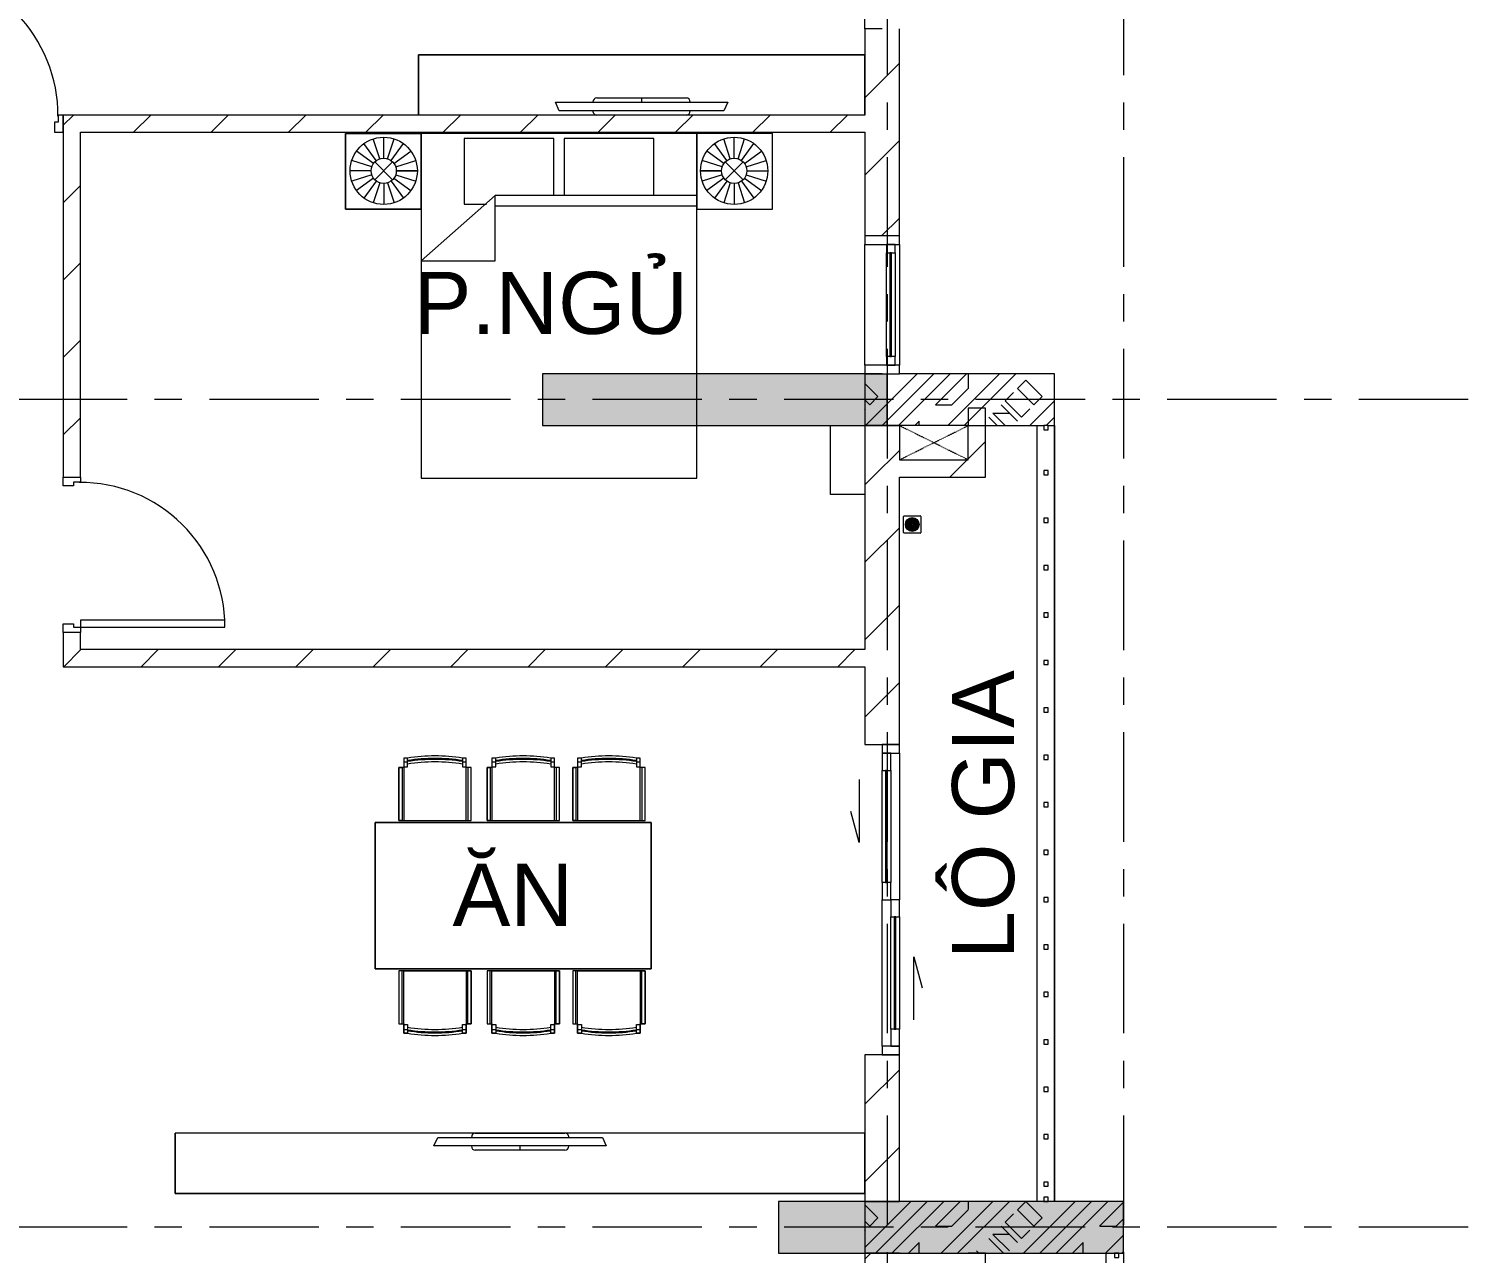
# Model space of a CAD drawing. Header units: millimetres. Extents: x -20144 to 117103, y -11426 to 48263.
# Drawn here: x 105651 to 114001, y 32800 to 39900 of the extents above; entities that cross this region are included whole.
import ezdxf

# ---------------------------------------------------------------- set-up
doc = ezdxf.new("R2010")
doc.units = ezdxf.units.MM
doc.linetypes.add('Dash_2_', pattern=[6.35, 3.175, -3.175])
doc.linetypes.add('Grid Line', pattern=[22.225, 12.7, -3.175, 3.175, -3.175])
for name, color, linetype, lineweight in [('A-DETL-GENF', 31, 'Continuous', 5), ('A-DETL-GENF-HDLN', 161, 'Dash_2_', 5), ('CHU', 181, 'Continuous', 5), ('CUA', 31, 'Continuous', 9), ('HATCH-TUONG', 152, 'Continuous', 9), ('NET CAT', 3, 'Continuous', 5), ('NET THAY 2', 55, 'Continuous', 5), ('NET-CAT', 3, 'Continuous', 9), ('NET-THAY', 2, 'Continuous', 15), ('THIET BI', 44, 'Continuous', 5), ('THIET-BI', 44, 'Continuous', 5), ('TRUC', 225, 'Continuous', 5)]:
    doc.layers.add(name, color=color, linetype=linetype, lineweight=lineweight)
doc.styles.add('Arial_4', font='arial.ttf', dxfattribs={"height": 360})
pattern_1 = [(45, (71095.25, 0), (-476.246, 476.246), []), (45, (71190.5, 0), (-476.246, 476.246), []), (45, (71000, 0), (-476.246, 476.246), []), (45, (71476.25, 0), (-476.246, 476.246), []), (45, (71571.5, 0), (-476.246, 476.246), []), (0, (71381, 95.25), (0, 952.5), [95.25, -857.25]), (0, (71476.25, 190.5), (0, 952.5), [95.25, -857.25]), (45, (71381, 95.25), (0, 952.491), [134.683, -1212.342]), (45, (71476.25, 95.25), (0, 952.491), [134.683, -1212.342]), (0, (71381, 95.25), (0, 952.5), [95.25, -857.25]), (90, (70904.75, 95.25), (-952.5, 6e-14), [95.25, -857.25]), (90, (71000, 95.25), (-952.5, 6e-14), [190.5, -762]), (45, (70904.75, 190.5), (0, 952.491), [134.683, -1212.342]), (90, (71762, 381), (-952.5, 6e-14), [95.25, -857.25]), (0, (71666.75, 381), (0, 952.5), [95.25, -857.25]), (45, (71666.75, 381), (0, 952.491), [134.683, -1212.342]), (0, (71857.25, 95.25), (0, 952.5), [95.25, -857.25]), (0, (71857.25, 571.5), (0, 952.5), [95.25, -857.25]), (90, (72047.75, 666.75), (-952.5, 6e-14), [95.25, -857.25]), (45, (71857.25, 571.5), (0, 952.491), [269.367, -1077.659]), (45, (71952.5, 571.5), (0, 952.491), [134.683, -1212.342]), (45, (72143, 762), (0, 952.491), [134.683, -1212.342]), (0, (72143, 857.25), (0, 952.5), [95.25, -857.25]), (90, (72143, 762), (-952.5, 6e-14), [95.25, -857.25]), (0, (71476.25, 762), (0, 952.5), [95.25, -857.25]), (0, (71666.75, 857.25), (0, 952.5), [95.25, -857.25]), (90, (71571.5, 762), (-952.5, 6e-14), [95.25, -857.25]), (90, (71666.75, 762), (-952.5, 6e-14), [95.25, -857.25]), (45, (71476.25, 762), (0, 952.491), [134.684, -1212.342]), (45, (71666.75, 762), (0, 952.491), [134.684, -1212.342]), (135, (71119, 214.8), (-952.491, 6e-14), [134.683, -1212.342]), (135, (71238.1, 333.4), (-952.491, 6e-14), [134.683, -1212.342]), (135, (71309.56, 404.8), (-952.491, 6e-14), [134.683, -1212.342]), (135, (71333.4, 428.6), (-952.491, 6e-14), [134.683, -1212.342]), (135, (71381, 476.25), (-952.491, 6e-14), [134.684, -1212.342]), (135, (71404.8, 500.06), (-952.491, 6e-14), [134.683, -1212.342]), (135, (71476.25, 571.5), (-952.491, 6e-14), [134.684, -1212.342]), (135, (71523.9, 619.1), (-952.491, 6e-14), [134.684, -1212.342]), (45, (71119, 214.8), (0, 952.491), [95.25, -1251.775]), (45, (71238.1, 333.4), (0, 952.491), [67.361, -1279.665]), (45, (71404.8, 500.06), (0, 952.491), [67.361, -1279.665]), (45, (71309.56, 595.3), (0, 952.491), [67.361, -1279.665]), (45, (71476.25, 571.5), (0, 952.491), [67.361, -1279.665]), (45, (71381, 666.75), (0, 952.491), [67.361, -1279.665]), (0, (71024.2, 309.5), (0, 952.5), [190.043, -762.457]), (0, (71238.1, 523.9), (0, 952.5), [95.25, -857.25])]
pattern_2 = [(45, (71000, 0), (-224.5064, 224.5064), [])]

# ---------------------------------------------------------------- blocks, each defined once
blk = doc.blocks.new('ALC1807-ASCENT PLAZA-KET CAU 1_rvt-1-MẶT BẰNG TẦNG 5 ĐẾN TẦNG 22')
at = {"layer": 'NET CAT'}
for points in [[(38939.8, 37599.9), (39630.5, 37599.9), (39630.5, 37899.9), (37630.5, 37899.9), (37630.5, 37599.9), (38085.6, 37599.9)], [(40600.5, 32799.9), (41000.5, 32799.9), (41000.5, 33099.9), (39000.5, 33099.9), (39000.5, 32799.9), (40500.5, 32799.9)]]:
    blk.add_hatch(color=7, dxfattribs=at).paths.add_polyline_path(points, flags=0)
at = {"layer": 'NET CAT', "color": 90, "lineweight": 13}
for p, q in [((39600.5, 37899.9), (37630.5, 37899.9)), ((37630.5, 37899.9), (37630.5, 37599.9)), ((39630.5, 37599.9), (39630.5, 37899.9)), ((37630.5, 37599.9), (39630.5, 37599.9)), ((41000.5, 33099.9), (39000.5, 33099.9)), ((39000.5, 33099.9), (39000.5, 32799.9)), ((41000.5, 32799.9), (41000.5, 33099.9)), ((39000.5, 32799.9), (40500.5, 32799.9)), ((40600.5, 32799.9), (41000.5, 32799.9))]:
    blk.add_line(p, q, dxfattribs=at)
at = {"layer": 'NET-THAY', "color": 50}
for p, q in [((40600.5, 33099.9), (40600.5, 37899.9)), ((39300.5, 37199.9), (39300.5, 37599.9)), ((39500.5, 37199.9), (39300.5, 37199.9))]:
    blk.add_line(p, q, dxfattribs=at)
blk = doc.blocks.new('Railing - 25mm-666288-MẶT BẰNG TẦNG 23')
at = {"layer": 'NET THAY 2'}
for p, q in [((12.5, 12.5), (-12.5, 12.5)), ((-12.5, 12.5), (-12.5, -12.5)), ((12.5, -12.5), (12.5, 12.5)), ((-12.5, -12.5), (12.5, -12.5))]:
    blk.add_line(p, q, dxfattribs=at)
blk = doc.blocks.new('Railing - Railing-474190-MẶT BẰNG TẦNG 23')
for p in [(40960.6, 32787.4), (40960.6, 32524.9), (40960.6, 32249.9), (40960.6, 31974.9), (40960.6, 31699.9), (40960.6, 31424.9), (40960.6, 31149.9), (40960.6, 30874.9), (40960.6, 30599.9), (40960.6, 30324.9), (40960.6, 30049.9), (40960.6, 30012.4)]:
    blk.add_blockref('Railing - 25mm-666288-MẶT BẰNG TẦNG 23', p)
blk = doc.blocks.new('Railing - Railing-474462-MẶT BẰNG TẦNG 23')
for p in [(40550.5, 37587.7), (40550.5, 37325.2), (40550.5, 37050.2), (40550.5, 36775.2), (40550.5, 36500.2), (40550.5, 36225.2), (40550.5, 35950.2), (40550.5, 35675.2), (40550.5, 35400.2), (40550.5, 35125.2), (40550.5, 34850.2), (40550.5, 34575.2), (40550.5, 34300.2), (40550.5, 34025.2), (40550.5, 33750.2), (40550.5, 33475.2), (40550.5, 33200.2), (40550.5, 33112.4)]:
    blk.add_blockref('Railing - 25mm-666288-MẶT BẰNG TẦNG 23', p)
blk = doc.blocks.new('CUA LO GIA _LUA_ - CUA LO GIA 1800-588158-MẶT BẰNG TẦNG 23')
at = {"layer": 'CUA'}
for p, q in [((332.4, 183.9), (511.1, 231.8)), ((697.4, 183.9), (332.4, 183.9)), ((-850, 100), (-900, 100)), ((-900, 100), (-900, 0)), ((-850, 0), (-850, 100)), ((-850, 100), (0, 100)), ((100, 100), (0, 100)), ((0, 100), (0, 50)), ((100, 50), (100, 100)), ((100, 100), (750, 100)), ((850, 100), (750, 100)), ((750, 100), (750, 50)), ((850, 50), (850, 100)), ((900, 100), (850, 100)), ((850, 100), (850, 0)), ((900, 0), (900, 100)), ((-750, 50), (-850, 50)), ((-850, 50), (-850, 0)), ((-750, 0), (-750, 50)), ((-750, 50), (-100, 50)), ((-100, 30), (-750, 30)), ((-750, 30), (-750, 20)), ((-750, 20), (-100, 20)), ((0, 50), (-100, 50)), ((-100, 50), (-100, 0)), ((-100, 20), (-100, 30)), ((0, 0), (0, 50)), ((0, 50), (100, 50)), ((750, 80), (100, 80)), ((100, 80), (100, 70)), ((100, 70), (750, 70)), ((750, 50), (100, 50)), ((750, 70), (750, 80)), ((750, 50), (850, 50)), ((-900, 0), (-850, 0)), ((-850, 0), (-750, 0)), ((-100, 0), (-750, 0)), ((-100, 0), (0, 0)), ((850, 0), (0, 0)), ((850, 0), (900, 0)), ((-697.4, -133.9), (-332.4, -133.9)), ((-332.4, -133.9), (-511.1, -181.8))]:
    blk.add_line(p, q, dxfattribs=at)
blk = doc.blocks.new('X-PHONG NGU 5 - X-PHONG NGU 800-475971-MẶT BẰNG TẦNG 23')
at = {"layer": 'CUA'}
for p, q in [((-350, 100), (-400, 100)), ((-400, 100), (-400, -100)), ((-350, -100), (-350, 100)), ((-350, 100), (350, 100)), ((400, 100), (350, 100)), ((350, 100), (350, -100)), ((400, -100), (400, 100)), ((-300, -25), (-350, -25)), ((-350, -25), (-350, -75)), ((-350, -75), (-300, -75)), ((-300, -75), (-300, -25)), ((-300, -25), (300, -25)), ((300, -45), (-300, -45)), ((-300, -45), (-300, -55)), ((-300, -55), (300, -55)), ((300, -75), (-300, -75)), ((350, -25), (300, -25)), ((300, -25), (300, -75)), ((300, -55), (300, -45)), ((300, -75), (350, -75)), ((350, -75), (350, -25)), ((-400, -100), (-350, -100)), ((350, -100), (-350, -100)), ((350, -100), (400, -100))]:
    blk.add_line(p, q, dxfattribs=at)
blk = doc.blocks.new('X-GIUONG - X-GIUONG-V64-MẶT BẰNG TẦNG 23')
at = {"layer": 'THIET BI'}
for p, q in [((-800, 0), (-1239, 0)), ((-1239, 0), (-1239, -439)), ((-1239, 0), (-800, 0)), ((-1239, -439), (-1239, 0)), ((-1059.6, -158.2), (-1131.2, -59.5)), ((-1039.2, -147.8), (-1076.9, -31.8)), ((-1016.6, -144.2), (-1016.6, -22.2)), ((-993.9, -147.8), (-956.3, -31.8)), ((-973.5, -158.2), (-901.9, -59.5)), ((-800, -439), (-800, 0)), ((800, 0), (-800, 0)), ((-800, 0), (-800, -2000)), ((800, 0), (-800, 0)), ((-800, 0), (-800, -439)), ((-800, 0), (-800, -2000)), ((-550, -30), (-550, -410)), ((-30, -30), (-550, -30)), ((-30, -360), (-30, -30)), ((30, -30), (30, -360)), ((550, -30), (30, -30)), ((550, -360), (550, -30)), ((1239, 0), (800, 0)), ((800, 0), (800, -439)), ((800, -2000), (800, 0)), ((1239, 0), (800, 0)), ((800, 0), (800, -439)), ((800, -2000), (800, 0)), ((973.5, -158.2), (901.9, -59.5)), ((993.9, -147.8), (956.3, -31.8)), ((1016.6, -144.2), (1016.6, -22.2)), ((1039.2, -147.8), (1076.9, -31.8)), ((1059.6, -158.2), (1131.2, -59.5)), ((1239, -439), (1239, 0)), ((1239, -439), (1239, 0)), ((-1086.1, -194.8), (-1202.1, -157.1)), ((-1075.8, -174.4), (-1174.4, -102.7)), ((-1068.3, -269.1), (-964.8, -165.6)), ((-1068.3, -165.6), (-964.8, -269.1)), ((-957.4, -174.4), (-858.7, -102.7)), ((-947, -194.8), (-831, -157.1)), ((947, -194.8), (831, -157.1)), ((957.4, -174.4), (858.7, -102.7)), ((1068.3, -269.1), (964.8, -165.6)), ((1068.3, -165.6), (964.8, -269.1)), ((1075.8, -174.4), (1174.4, -102.7)), ((1086.1, -194.8), (1202.1, -157.1)), ((-1089.7, -217.4), (-1211.7, -217.4)), ((-1086.1, -240), (-1202.1, -277.7)), ((-947, -240), (-831, -277.7)), ((-943.4, -217.4), (-821.4, -217.4)), ((-821.4, -217.4), (-943.4, -217.4)), ((943.4, -217.4), (821.4, -217.4)), ((821.4, -217.4), (943.4, -217.4)), ((947, -240), (831, -277.7)), ((1086.1, -240), (1202.1, -277.7)), ((1089.7, -217.4), (1211.7, -217.4)), ((-1075.8, -260.4), (-1174.4, -332.1)), ((-1059.6, -276.6), (-1131.2, -375.2)), ((-1039.2, -287), (-1076.9, -402.9)), ((-1016.6, -290.5), (-1016.6, -412.5)), ((-993.9, -287), (-956.3, -402.9)), ((-973.5, -276.6), (-901.9, -375.2)), ((-957.4, -260.4), (-858.7, -332.1)), ((957.4, -260.4), (858.7, -332.1)), ((973.5, -276.6), (901.9, -375.2)), ((993.9, -287), (956.3, -402.9)), ((1016.6, -290.5), (1016.6, -412.5)), ((1039.2, -287), (1076.9, -402.9)), ((1059.6, -276.6), (1131.2, -375.2)), ((1075.8, -260.4), (1174.4, -332.1)), ((-370, -360), (-800, -740)), ((-550, -410), (-420, -410)), ((-370, -740), (-370, -360)), ((800, -360), (-370, -360)), ((-1239, -439), (-800, -439)), ((-800, -439), (-1239, -439)), ((-370, -420), (800, -420)), ((800, -439), (1239, -439)), ((800, -439), (1239, -439)), ((-800, -740), (-370, -740)), ((-800, -2000), (800, -2000)), ((-800, -2000), (800, -2000))]:
    blk.add_line(p, q, dxfattribs=at)
for centre, radius in [((-1016.6, -217.4), 195.1), ((1016.6, -217.4), 195.1), ((-1016.6, -217.4), 73.2), ((1016.6, -217.4), 73.2)]:
    blk.add_circle(centre, radius, dxfattribs=at)
blk = doc.blocks.new('X-TV - X-TV-482740-MẶT BẰNG TẦNG 23')
at = {"layer": 'THIET BI'}
for p, q in [((4000, 350), (0, 350)), ((0, 350), (0, 0)), ((0, 350), (4000, 350)), ((0, 0), (0, 350)), ((4000, 0), (4000, 350)), ((4000, 350), (4000, 0)), ((1740, 100), (2260, 100)), ((2000, 100), (2000, 75)), ((1500, 75), (2500, 75)), ((1522.5, 25), (1500, 75)), ((2477.5, 25), (1522.5, 25)), ((2500, 75), (2477.5, 25)), ((0, 0), (4000, 0)), ((2260, 0), (1740, 0))]:
    blk.add_line(p, q, dxfattribs=at)
for centre, start_param, end_param in [((1740, 75), 0, 1.570796), ((2260, 75), 4.712389, 6.283185), ((1740, 25), 1.570796, 3.141593), ((2260, 25), 3.141593, 4.712389)]:
    blk.add_ellipse(centre, major_axis=(0, 25), ratio=0.9, start_param=start_param, end_param=end_param, dxfattribs=at)
blk = doc.blocks.new('X-TV - X-TV-482687-MẶT BẰNG TẦNG 23')
at = {"layer": 'THIET BI'}
for p, q in [((2590.1, 350), (0, 350)), ((0, 350), (0, 0)), ((0, 350), (2590.1, 350)), ((0, 0), (0, 350)), ((2590.1, 0), (2590.1, 350)), ((2590.1, 350), (2590.1, 0)), ((1035, 100), (1555, 100)), ((1295, 100), (1295, 75)), ((795, 75), (1795, 75)), ((817.5, 25), (795, 75)), ((1772.5, 25), (817.5, 25)), ((1795, 75), (1772.5, 25))]:
    blk.add_line(p, q, dxfattribs=at)
for centre, start_param, end_param in [((1035, 75), 0, 1.570796), ((1555, 75), 4.712389, 6.283185), ((1035, 25), 1.570796, 3.141593), ((1555, 25), 3.141593, 4.712389)]:
    blk.add_ellipse(centre, major_axis=(0, 25), ratio=0.9, start_param=start_param, end_param=end_param, dxfattribs=at)
blk = doc.blocks.new('X-BAN AN 4 GHE - X-BAN AN 4 GHE 2-382485-MẶT BẰNG TẦNG 23')
at = {"layer": 'THIET BI'}
for p, q in [((187, 372.7), (165.2, 372.7)), ((165.2, 372.7), (165.2, 318.5)), ((165.2, 372.7), (165.2, 10)), ((187, 372.7), (165.2, 372.7)), ((165.2, 350.9), (187, 350.9)), ((187, 337.9), (187, 372.7)), ((187, 321.9), (187, 337.9)), ((527.9, 372.7), (506.1, 372.7)), ((506.1, 372.7), (506.1, 337.9)), ((527.9, 372.7), (506.1, 372.7)), ((506.1, 350.9), (527.9, 350.9)), ((506.1, 337.9), (506.1, 321.9)), ((527.9, 318.5), (527.9, 372.7)), ((527.9, 10), (527.9, 372.7)), ((698.6, 372.7), (676.8, 372.7)), ((676.8, 372.7), (676.8, 318.5)), ((676.8, 372.7), (676.8, 10)), ((698.6, 372.7), (676.8, 372.7)), ((676.8, 350.9), (698.6, 350.9)), ((698.6, 337.9), (698.6, 372.7)), ((698.6, 321.9), (698.6, 337.9)), ((1039.5, 372.7), (1017.7, 372.7)), ((1017.7, 372.7), (1017.7, 337.9)), ((1039.5, 372.7), (1017.7, 372.7)), ((1017.7, 350.9), (1039.5, 350.9)), ((1017.7, 337.9), (1017.7, 321.9)), ((1039.5, 318.5), (1039.5, 372.7)), ((1039.5, 10), (1039.5, 372.7)), ((1195.4, 372.7), (1173.7, 372.7)), ((1173.7, 372.7), (1173.7, 318.5)), ((1173.7, 372.7), (1173.7, 10)), ((1195.4, 372.7), (1173.7, 372.7)), ((1173.7, 350.9), (1195.4, 350.9)), ((1195.4, 337.9), (1195.4, 372.7)), ((1195.4, 321.9), (1195.4, 337.9)), ((1536.3, 372.7), (1514.6, 372.7)), ((1514.6, 372.7), (1514.6, 337.9)), ((1536.3, 372.7), (1514.6, 372.7)), ((1514.6, 350.9), (1536.3, 350.9)), ((1514.6, 337.9), (1514.6, 321.9)), ((1536.3, 318.5), (1536.3, 372.7)), ((1536.3, 10), (1536.3, 372.7)), ((165.2, 318.5), (136.9, 318.5)), ((136.9, 318.5), (136.9, 10)), ((136.9, 318.5), (155.8, 318.5)), ((136.9, 10), (136.9, 318.5)), ((155.8, 318.5), (155.8, 10)), ((165.2, 321.9), (187, 321.9)), ((506.1, 321.9), (527.9, 321.9)), ((556.2, 318.5), (527.9, 318.5)), ((537.3, 318.5), (537.3, 10)), ((556.2, 318.5), (537.3, 318.5)), ((556.2, 10), (556.2, 318.5)), ((556.2, 10), (556.2, 318.5)), ((648.5, 318.5), (648.5, 10)), ((676.8, 318.5), (648.5, 318.5)), ((648.5, 318.5), (667.4, 318.5)), ((648.5, 10), (648.5, 318.5)), ((667.4, 318.5), (667.4, 10)), ((676.8, 321.9), (698.6, 321.9)), ((1017.7, 321.9), (1039.5, 321.9)), ((1067.8, 318.5), (1039.5, 318.5)), ((1048.9, 318.5), (1048.9, 10)), ((1067.8, 318.5), (1048.9, 318.5)), ((1067.8, 10), (1067.8, 318.5)), ((1067.8, 10), (1067.8, 318.5)), ((1145.3, 318.5), (1145.3, 10)), ((1173.7, 318.5), (1145.3, 318.5)), ((1145.3, 318.5), (1164.2, 318.5)), ((1145.3, 10), (1145.3, 318.5)), ((1164.2, 318.5), (1164.2, 10)), ((1173.7, 321.9), (1195.4, 321.9)), ((1514.6, 321.9), (1536.3, 321.9)), ((1564.7, 318.5), (1536.3, 318.5)), ((1545.8, 318.5), (1545.8, 10)), ((1564.7, 318.5), (1545.8, 318.5)), ((1564.7, 10), (1564.7, 318.5)), ((1564.7, 10), (1564.7, 318.5)), ((1600, 0), (0, 0)), ((0, 0), (0, -850)), ((0, -850), (0, 0)), ((0, 0), (1600, 0)), ((136.9, 10), (556.2, 10)), ((155.8, 10), (136.9, 10)), ((165.2, 10), (527.9, 10)), ((537.3, 10), (556.2, 10)), ((648.5, 10), (1067.8, 10)), ((667.4, 10), (648.5, 10)), ((676.8, 10), (1039.5, 10)), ((1048.9, 10), (1067.8, 10)), ((1145.3, 10), (1564.7, 10)), ((1164.2, 10), (1145.3, 10)), ((1173.7, 10), (1536.3, 10)), ((1545.8, 10), (1564.7, 10)), ((1600, -850), (1600, 0)), ((1600, 0), (1600, -850)), ((0, -850), (1600, -850)), ((1600, -850), (0, -850)), ((556.2, -860), (136.9, -860)), ((136.9, -860), (136.9, -1168.5)), ((155.8, -860), (136.9, -860)), ((136.9, -860), (136.9, -1168.5)), ((155.8, -1168.5), (155.8, -860)), ((165.2, -860), (527.9, -860)), ((165.2, -1222.7), (165.2, -860)), ((527.9, -860), (527.9, -1222.7)), ((537.3, -860), (556.2, -860)), ((537.3, -1168.5), (537.3, -860)), ((556.2, -1168.5), (556.2, -860)), ((556.2, -860), (556.2, -1168.5)), ((1067.8, -860), (648.5, -860)), ((648.5, -860), (648.5, -1168.5)), ((667.4, -860), (648.5, -860)), ((648.5, -860), (648.5, -1168.5)), ((667.4, -1168.5), (667.4, -860)), ((676.8, -860), (1039.5, -860)), ((676.8, -1222.7), (676.8, -860)), ((1039.5, -860), (1039.5, -1222.7)), ((1048.9, -860), (1067.8, -860)), ((1048.9, -1168.5), (1048.9, -860)), ((1067.8, -1168.5), (1067.8, -860)), ((1067.8, -860), (1067.8, -1168.5)), ((1564.7, -860), (1145.3, -860)), ((1145.3, -860), (1145.3, -1168.5)), ((1164.2, -860), (1145.3, -860)), ((1145.3, -860), (1145.3, -1168.5)), ((1164.2, -1168.5), (1164.2, -860)), ((1173.7, -860), (1536.3, -860)), ((1173.7, -1222.7), (1173.7, -860)), ((1536.3, -860), (1536.3, -1222.7)), ((1545.8, -860), (1564.7, -860)), ((1545.8, -1168.5), (1545.8, -860)), ((1564.7, -1168.5), (1564.7, -860)), ((1564.7, -860), (1564.7, -1168.5)), ((136.9, -1168.5), (165.2, -1168.5)), ((136.9, -1168.5), (155.8, -1168.5)), ((165.2, -1168.5), (165.2, -1222.7)), ((527.9, -1222.7), (527.9, -1168.5)), ((527.9, -1168.5), (556.2, -1168.5)), ((556.2, -1168.5), (537.3, -1168.5)), ((648.5, -1168.5), (676.8, -1168.5)), ((648.5, -1168.5), (667.4, -1168.5)), ((676.8, -1168.5), (676.8, -1222.7)), ((1039.5, -1222.7), (1039.5, -1168.5)), ((1039.5, -1168.5), (1067.8, -1168.5)), ((1067.8, -1168.5), (1048.9, -1168.5)), ((1145.3, -1168.5), (1173.7, -1168.5)), ((1145.3, -1168.5), (1164.2, -1168.5)), ((1173.7, -1168.5), (1173.7, -1222.7)), ((1536.3, -1222.7), (1536.3, -1168.5)), ((1536.3, -1168.5), (1564.7, -1168.5)), ((1564.7, -1168.5), (1545.8, -1168.5)), ((165.2, -1171.9), (187, -1171.9)), ((165.2, -1200.9), (187, -1200.9)), ((165.2, -1222.7), (187, -1222.7)), ((187, -1222.7), (165.2, -1222.7)), ((187, -1171.9), (187, -1187.9)), ((187, -1187.9), (187, -1222.7)), ((506.1, -1171.9), (527.9, -1171.9)), ((506.1, -1187.9), (506.1, -1171.9)), ((506.1, -1222.7), (506.1, -1187.9)), ((506.1, -1200.9), (527.9, -1200.9)), ((506.1, -1222.7), (527.9, -1222.7)), ((527.9, -1222.7), (506.1, -1222.7)), ((676.8, -1171.9), (698.6, -1171.9)), ((676.8, -1200.9), (698.6, -1200.9)), ((676.8, -1222.7), (698.6, -1222.7)), ((698.6, -1222.7), (676.8, -1222.7)), ((698.6, -1171.9), (698.6, -1187.9)), ((698.6, -1187.9), (698.6, -1222.7)), ((1017.7, -1171.9), (1039.5, -1171.9)), ((1017.7, -1187.9), (1017.7, -1171.9)), ((1017.7, -1222.7), (1017.7, -1187.9)), ((1017.7, -1200.9), (1039.5, -1200.9)), ((1017.7, -1222.7), (1039.5, -1222.7)), ((1039.5, -1222.7), (1017.7, -1222.7)), ((1173.7, -1171.9), (1195.4, -1171.9)), ((1173.7, -1200.9), (1195.4, -1200.9)), ((1173.7, -1222.7), (1195.4, -1222.7)), ((1195.4, -1222.7), (1173.7, -1222.7)), ((1195.4, -1171.9), (1195.4, -1187.9)), ((1195.4, -1187.9), (1195.4, -1222.7)), ((1514.6, -1171.9), (1536.3, -1171.9)), ((1514.6, -1187.9), (1514.6, -1171.9)), ((1514.6, -1222.7), (1514.6, -1187.9)), ((1514.6, -1200.9), (1536.3, -1200.9)), ((1514.6, -1222.7), (1536.3, -1222.7)), ((1536.3, -1222.7), (1514.6, -1222.7))]:
    blk.add_line(p, q, dxfattribs=at)
for centre, radius, start, end in [((346.5, -628.1), 1013.4, 80.94073, 99.05927), ((346.5, -628.1), 1013.4, 80.94073, 99.05927), ((346.5, -628.1), 998.9, 80.80804, 99.19196), ((346.5, -648.2), 1013.4, 80.94073, 99.05927), ((346.5, -648.2), 998.9, 80.80804, 99.19196), ((858.1, -628.1), 1013.4, 80.94073, 99.05927), ((858.1, -628.1), 1013.4, 80.94073, 99.05927), ((858.1, -628.1), 998.9, 80.80804, 99.19196), ((858.1, -648.2), 1013.4, 80.94073, 99.05927), ((858.1, -648.2), 998.9, 80.80804, 99.19196), ((1355, -628.1), 1013.4, 80.94073, 99.05927), ((1355, -628.1), 1013.4, 80.94073, 99.05927), ((1355, -628.1), 998.9, 80.80804, 99.19196), ((1355, -648.2), 1013.4, 80.94073, 99.05927), ((1355, -648.2), 998.9, 80.80804, 99.19196), ((346.5, -201.8), 998.9, 260.80804, 279.19196), ((346.5, -201.8), 1013.4, 260.94073, 279.05927), ((346.5, -221.9), 998.9, 260.80804, 279.19196), ((346.5, -221.9), 1013.4, 260.94073, 279.05927), ((346.5, -221.9), 1013.4, 260.94073, 279.05927), ((858.1, -201.8), 998.9, 260.80804, 279.19196), ((858.1, -201.8), 1013.4, 260.94073, 279.05927), ((858.1, -221.9), 998.9, 260.80804, 279.19196), ((858.1, -221.9), 1013.4, 260.94073, 279.05927), ((858.1, -221.9), 1013.4, 260.94073, 279.05927), ((1355, -201.8), 998.9, 260.80804, 279.19196), ((1355, -201.8), 1013.4, 260.94073, 279.05927), ((1355, -221.9), 998.9, 260.80804, 279.19196), ((1355, -221.9), 1013.4, 260.94073, 279.05927), ((1355, -221.9), 1013.4, 260.94073, 279.05927)]:
    blk.add_arc(centre, radius, start, end, dxfattribs=at)
blk = doc.blocks.new('CUA PHONG NGU - Type 1-368226-MẶT BẰNG TẦNG 23')
at = {"layer": 'CUA', "lineweight": 5}
for p, q in [((-348.5, -52.3), (-348.5, 47.7)), ((-348.5, 47.7), (-298.5, 47.7)), ((-298.5, 47.7), (-298.5, -11.3)), ((501.5, 47.7), (551.5, 47.7)), ((501.5, -11.3), (501.5, 47.7)), ((551.5, 47.7), (551.5, -52.3)), ((-318.5, -52.3), (-348.5, -52.3)), ((-318.5, -11.3), (-318.5, -52.3)), ((-298.5, -11.3), (-318.5, -11.3)), ((521.5, -11.3), (501.5, -11.3)), ((521.5, -52.3), (521.5, -11.3)), ((551.5, -52.3), (521.5, -52.3))]:
    blk.add_line(p, q, dxfattribs=at)
at = {"layer": 'CUA'}
for p, q in [((-277.5, -52.3), (-317.5, -52.3)), ((-317.5, -52.3), (-317.5, -890.3)), ((-277.5, -890.3), (-277.5, -52.3)), ((-317.5, -890.3), (-277.5, -890.3))]:
    blk.add_line(p, q, dxfattribs=at)
at = {"layer": 'CUA', "lineweight": 5}
blk.add_arc((-317.5, -52.3), 838, 270, 0.5, dxfattribs=at)
blk = doc.blocks.new('CUA PHONG NGU - Type 1-398312-MẶT BẰNG TẦNG 23')
at = {"layer": 'CUA'}
for p, q in [((-317.5, 890.3), (-277.5, 890.3)), ((-317.5, 52.3), (-317.5, 890.3)), ((-277.5, 890.3), (-277.5, 52.3)), ((-277.5, 52.3), (-317.5, 52.3))]:
    blk.add_line(p, q, dxfattribs=at)
at = {"layer": 'CUA', "lineweight": 5}
for p, q in [((-318.5, 52.3), (-348.5, 52.3)), ((-348.5, 52.3), (-348.5, -47.7)), ((-318.5, 11.3), (-318.5, 52.3)), ((-298.5, 11.3), (-318.5, 11.3)), ((-298.5, -47.7), (-298.5, 11.3)), ((521.5, 11.3), (501.5, 11.3)), ((501.5, 11.3), (501.5, -47.7)), ((551.5, 52.3), (521.5, 52.3)), ((521.5, 52.3), (521.5, 11.3)), ((551.5, -47.7), (551.5, 52.3)), ((-348.5, -47.7), (-298.5, -47.7)), ((501.5, -47.7), (551.5, -47.7))]:
    blk.add_line(p, q, dxfattribs=at)
blk.add_arc((-317.5, 52.3), 838, 359.5, 90, dxfattribs=at)
blk = doc.blocks.new('X-PHEU - X-PHEU-444926-MẶT BẰNG TẦNG 23')
at = {"layer": 'THIET-BI'}
for p, q in [((25, 29), (25, 121)), ((29, 125), (121, 125)), ((42.5, 90.5), (42.5, 59.5)), ((47.5, 51.8), (47.5, 98.2)), ((52.5, 103.1), (52.5, 46.9)), ((57.5, 43.5), (57.5, 106.5)), ((62.5, 108.8), (62.5, 41.2)), ((67.5, 39.8), (67.5, 110.2)), ((72.5, 110.9), (72.5, 78.1)), ((77.5, 78.1), (77.5, 110.9)), ((82.5, 110.2), (82.5, 39.8)), ((87.5, 41.2), (87.5, 108.8)), ((92.5, 106.5), (92.5, 43.5)), ((97.5, 46.9), (97.5, 103.1)), ((102.5, 98.2), (102.5, 51.8)), ((107.5, 59.5), (107.5, 90.5)), ((125, 121), (125, 29)), ((121, 25), (29, 25)), ((72.5, 71.9), (72.5, 39.1)), ((77.5, 39.1), (77.5, 71.9))]:
    blk.add_line(p, q, dxfattribs=at)
blk.add_circle((75, 75), 40, dxfattribs=at)
for centre, radius, start, end in [((29, 121), 4, 90, 180), ((75, 75), 36, 139.80824, 154.52563), ((75, 75), 36, 119.0853, 128.68219), ((75, 75), 36, 102.0247, 110.31751), ((75, 75), 36, 90, 93.98208), ((75, 75), 36, 86.01792, 90), ((75, 75), 36, 69.68249, 77.9753), ((75, 75), 36, 51.31781, 60.9147), ((75, 75), 36, 25.47437, 40.19176), ((121, 121), 4, 0, 90), ((29, 29), 4, 180, 270), ((75, 75), 36, 205.47437, 220.19176), ((75, 75), 36, 231.31781, 240.9147), ((75, 75), 36, 249.68249, 257.9753), ((75, 75), 4, 128.68219, 231.31781), ((75, 75), 36, 266.01792, 270), ((75, 75), 36, 270, 273.98208), ((75, 75), 4, 308.68219, 51.31781), ((75, 75), 36, 282.0247, 290.31751), ((75, 75), 36, 299.0853, 308.68219), ((75, 75), 36, 319.80824, 334.52563), ((121, 29), 4, 270, 360)]:
    blk.add_arc(centre, radius, start, end, dxfattribs=at)
blk = doc.blocks.new('Family2 - Family1 2-690891-MẶT BẰNG TẦNG 23')
at = {"layer": 'A-DETL-GENF'}
for p, q in [((400, 200), (0, 200)), ((0, 200), (0, 0)), ((400, 0), (400, 200)), ((0, 0), (400, 0))]:
    blk.add_line(p, q, dxfattribs=at)
at = {"layer": 'A-DETL-GENF-HDLN'}
for p, q in [((0, 200), (400, 0.8)), ((0, 0), (400, 199.2))]:
    blk.add_line(p, q, dxfattribs=at)

msp = doc.modelspace()

# ---------------------------------------------------------------- hatches: boundary and pattern name
at = {"layer": 'HATCH-TUONG', "lineweight": 5}
h = msp.add_hatch(dxfattribs=at)
h.set_pattern_fill('FP_4', color=256, style=0, pattern_type=2)
h.set_pattern_definition(pattern_2)
h.paths.add_polyline_path([(110700.5, 38699.9), (110700.5, 39899.9), (110500.5, 39899.9), (110500.5, 38699.9)], flags=0)
h.paths.add_polyline_path([(110600.5, 41999.9), (110700.5, 41999.9), (110700.5, 42599.9), (110500.5, 42599.9), (110500.5, 41999.9)], flags=0)
h = msp.add_hatch(dxfattribs=at)
h.set_pattern_fill('FP_4', color=256, style=0, pattern_type=2)
h.set_pattern_definition(pattern_2)
h.paths.add_polyline_path([(110500.5, 39299.9), (110500.5, 39399.9), (105850.5, 39399.9), (105850.5, 39299.9), (110329.2, 39299.9)], flags=0)
h.paths.add_polyline_path([(104950.5, 39299.9), (104950.5, 39399.9), (104850.5, 39399.9), (104850.5, 39299.9)], flags=0)
h = msp.add_hatch(dxfattribs=at)
h.set_pattern_fill('FP_4', color=256, style=0, pattern_type=2)
h.set_pattern_definition(pattern_2)
h.paths.add_polyline_path([(105850.5, 36299.9), (105950.5, 36299.9), (105950.5, 36399.9), (105850.5, 36399.9)], flags=0)
h.paths.add_polyline_path([(105950.5, 37299.9), (105950.5, 39299.9), (105850.5, 39299.9), (105850.5, 37299.9)], flags=0)
h = msp.add_hatch(dxfattribs=at)
h.set_pattern_fill('FP_4', color=256, style=0, pattern_type=2)
h.set_pattern_definition(pattern_2)
h.paths.add_polyline_path([(111200.5, 37400.2), (111200.5, 37700.2), (111100.5, 37700.2), (111100.5, 37400.2)], flags=0)
h = msp.add_hatch(dxfattribs=at)
h.set_pattern_fill('FP_4', color=256, style=0, pattern_type=2)
h.set_pattern_definition(pattern_2)
h.paths.add_polyline_path([(110700.5, 37300.2), (110700.5, 37599.9), (110500.5, 37599.9), (110500.5, 37300.2)], flags=0)
h = msp.add_hatch(dxfattribs=at)
h.set_pattern_fill('FP_4', color=256, style=0, pattern_type=2)
h.set_pattern_definition(pattern_2)
h.paths.add_polyline_path([(110700.5, 37300.2), (111200.5, 37300.2), (111200.5, 37400.2), (110700.5, 37400)], flags=0)
h = msp.add_hatch(dxfattribs=at)
h.set_pattern_fill('FP_4', color=256, style=0, pattern_type=2)
h.set_pattern_definition(pattern_2)
h.paths.add_polyline_path([(110700.5, 33099.9), (110700.5, 33949.9), (110500.5, 33949.9), (110500.5, 33099.9)], flags=0)
h.paths.add_polyline_path([(110700.5, 35749.9), (110700.5, 37300.2), (110500.5, 37300.2), (110500.5, 35749.9)], flags=0)
h = msp.add_hatch(dxfattribs=at)
h.set_pattern_fill('FP_4', color=256, style=0, pattern_type=2)
h.set_pattern_definition(pattern_2)
h.paths.add_polyline_path([(110500.5, 36199.9), (110500.5, 36299.9), (105850.5, 36299.9), (105850.5, 36199.9), (110329.2, 36199.9)], flags=0)
h = msp.add_hatch(dxfattribs=at)
h.set_pattern_fill('FP_4', color=256, style=0, pattern_type=2)
h.set_pattern_definition(pattern_2)
h.paths.add_polyline_path([(110700.5, 32599.8), (110700.5, 32799.9), (110500.5, 32799.8), (110500.5, 32599.8)], flags=0)
at = {"layer": 'NET CAT'}
h = msp.add_hatch(dxfattribs=at)
h.set_pattern_fill('FP_1', color=256, style=0, pattern_type=2)
h.set_pattern_definition(pattern_1)
h.paths.add_polyline_path([(111563, 37599.9), (111600.5, 37599.9), (111600.5, 37899.9), (110500.5, 37899.9), (110500.5, 37599.9), (111563, 37600.2)], flags=0)
h = msp.add_hatch(dxfattribs=at)
h.set_pattern_fill('FP_1', color=256, style=0, pattern_type=2)
h.set_pattern_definition(pattern_1)
h.paths.add_polyline_path([(111973.1, 32799.9), (112000.5, 32799.9), (112000.5, 33099.9), (110500.5, 33099.9), (110500.5, 32799.9), (111948.1, 32799.9)], flags=0)

# ---------------------------------------------------------------- linework, layer by layer
at = {"layer": 'NET CAT', "lineweight": 13}
for p, q in [((110500.5, 37899.9), (110500.5, 37599.9)), ((111600.5, 37899.9), (110700.5, 37899.9)), ((111600.5, 37599.9), (111600.5, 37899.9)), ((110500.5, 37599.9), (110700.5, 37599.9)), ((111100.5, 37599.9), (111538, 37599.9)), ((111563, 37599.9), (111600.5, 37599.9)), ((111538, 33099.9), (110500.5, 33099.9)), ((110500.5, 33099.9), (110500.5, 32799.9)), ((112000.5, 33099.9), (111563, 33099.9)), ((112000.5, 32799.9), (112000.5, 33099.9)), ((110500.5, 32799.9), (111948.1, 32799.9)), ((111973.1, 32799.9), (112000.5, 32799.9))]:
    msp.add_line(p, q, dxfattribs=at)
at = {"layer": 'NET-CAT', "lineweight": 15}
for p, q in [((110600.5, 39899.9), (110500.5, 39899.9)), ((110500.5, 39899.9), (110500.5, 39399.9)), ((110700.5, 38699.9), (110700.5, 39899.9)), ((110500.5, 39399.9), (105850.5, 39399.9)), ((105850.5, 39399.9), (105850.5, 39299.9)), ((105850.5, 39299.9), (105850.5, 37299.9)), ((105950.5, 37299.9), (105950.5, 39299.9)), ((105950.5, 39299.9), (110500.5, 39299.9)), ((110500.5, 39299.9), (110500.5, 38699.9)), ((111100.5, 37700.2), (111100.5, 37600)), ((111200.5, 37700.2), (111100.5, 37700.2)), ((111200.5, 37400.2), (111200.5, 37700.2)), ((110700.5, 37599.9), (110500.5, 37599.9)), ((110500.5, 37599.9), (110500.5, 37300.2)), ((111200.5, 37300.2), (111200.5, 37400.2)), ((105850.5, 37299.9), (105950.5, 37299.9)), ((110500.5, 37300.2), (110500.5, 36299.9)), ((110700.5, 35749.9), (110700.5, 37300.2)), ((110700.5, 37300.2), (111200.5, 37300.2)), ((105950.5, 36399.9), (105850.5, 36399.9)), ((105850.5, 36399.9), (105850.5, 36299.9)), ((105950.5, 36299.9), (105950.5, 36399.9)), ((105850.5, 36299.9), (105850.5, 36199.9)), ((110500.5, 36299.9), (105950.5, 36299.9)), ((105850.5, 36199.9), (110500.5, 36199.9)), ((110500.5, 36199.9), (110500.5, 35749.9)), ((110500.5, 35749.9), (110700.5, 35749.9)), ((110700.5, 33949.9), (110500.5, 33949.9)), ((110500.5, 33949.9), (110500.5, 33099.9)), ((110700.5, 33099.9), (110700.5, 33949.9)), ((110500.5, 33099.9), (110700.5, 33099.9)), ((110700.5, 32799.9), (110500.5, 32799.9)), ((110500.5, 32799.9), (110500.5, 32599.8)), ((111200.5, 32799.9), (111100.5, 32799.9)), ((111200.5, 32599.8), (111200.5, 32799.9))]:
    msp.add_line(p, q, dxfattribs=at)
at = {"layer": 'NET-THAY', "lineweight": 9}
for p, q in [((110500.5, 39899.9), (110500.5, 41999.9)), ((111500.5, 33099.9), (111500.5, 37599.9)), ((111600.5, 37599.9), (111600.5, 33099.9)), ((111900.5, 29999.9), (111900.5, 32799.9)), ((112000.5, 32799.9), (112000.5, 29999.9))]:
    msp.add_line(p, q, dxfattribs=at)
at = {"layer": 'TRUC', "linetype": 'Grid Line', "ltscale": 50}
for p, q in [((110630.5, 43599.9), (110630.5, -7167.6)), ((112000.5, 43599.9), (112000.5, -4500.1)), ((114000.5, 37749.9), (58907.6, 37749.9)), ((114000.5, 32949.9), (58907.6, 32949.9))]:
    msp.add_line(p, q, dxfattribs=at)

# ---------------------------------------------------------------- block references
at = {"lineweight": 5}
for name, p in [('ALC1807-ASCENT PLAZA-KET CAU 1_rvt-1-MẶT BẰNG TẦNG 5 ĐẾN TẦNG 22', (71000, -0.1)), ('Family2 - Family1 2-690891-MẶT BẰNG TẦNG 23', (110700.5, 37400))]:
    msp.add_blockref(name, p, dxfattribs=at)
at = {"lineweight": 9}
for name, p in [('CUA PHONG NGU - Type 1-398312-MẶT BẰNG TẦNG 23', (105299.1, 39347.7)), ('X-TV - X-TV-482687-MẶT BẰNG TẦNG 23', (107910.4, 39399.9)), ('X-GIUONG - X-GIUONG-V64-MẶT BẰNG TẦNG 23', (108726, 39293.7)), ('Railing - Railing-474462-MẶT BẰNG TẦNG 23', (71000, 0)), ('X-BAN AN 4 GHE - X-BAN AN 4 GHE 2-382485-MẶT BẰNG TẦNG 23', (107660.5, 35298.2)), ('Railing - Railing-474190-MẶT BẰNG TẦNG 23', (71000, 0))]:
    msp.add_blockref(name, p, dxfattribs=at)
for name, p, rotation in [('X-PHONG NGU 5 - X-PHONG NGU 800-475971-MẶT BẰNG TẦNG 23', (110600.5, 38299.9), 90), ('CUA PHONG NGU - Type 1-368226-MẶT BẰNG TẦNG 23', (105898.3, 36748.5), 90), ('X-PHEU - X-PHEU-444926-MẶT BẰNG TẦNG 23', (110700.5, 37100.2), 270), ('CUA LO GIA _LUA_ - CUA LO GIA 1800-588158-MẶT BẰNG TẦNG 23', (110600.5, 34849.9), 270), ('X-TV - X-TV-482740-MẶT BẰNG TẦNG 23', (110500.5, 33496.5), 180)]:
    msp.add_blockref(name, p, dxfattribs=dict(at, rotation=rotation))

# ---------------------------------------------------------------- texts
at = {"layer": 'CHU', "color": 7, "char_height": 360, "attachment_point": 3, "line_spacing_factor": 0.936439, "style": 'Arial_4'}
for s, insert, width in [('\\pt2540,5080,7620,10160,12700,15240,17780,20320,22860,25400,27940,30480,33020,35560,38100,40640,43180,45720,48260,50800,53340,55880,58420,60960,63500,66040,68580,71120,73660,76200,78740,81280;P.NGỦ', (109475.3, 38490.5), 1577.62), ('\\pt2540,5080,7620,10160,12700,15240,17780,20320,22860,25400,27940,30480,33020,35560,38100,40640,43180,45720,48260,50800,53340,55880,58420,60960,63500,66040,68580,71120,73660,76200,78740,81280;ĂN', (108807.2, 35058), 694.88)]:
    msp.add_mtext(s, dxfattribs=dict(at, insert=insert, width=width))
at = {"layer": 'CHU', "color": 7, "insert": (111006.2, 36181.1), "char_height": 360, "width": 2383.089, "attachment_point": 3, "rotation": 90, "line_spacing_factor": 0.936439, "style": 'Arial_4'}
msp.add_mtext('\\pt2540,5080,7620,10160,12700,15240,17780,20320,22860,25400,27940,30480,33020,35560,38100,40640,43180,45720,48260,50800,53340,55880,58420,60960,63500,66040,68580,71120,73660,76200,78740,81280;LÔ GIA', dxfattribs=at)

doc.saveas('drawing.dxf')
